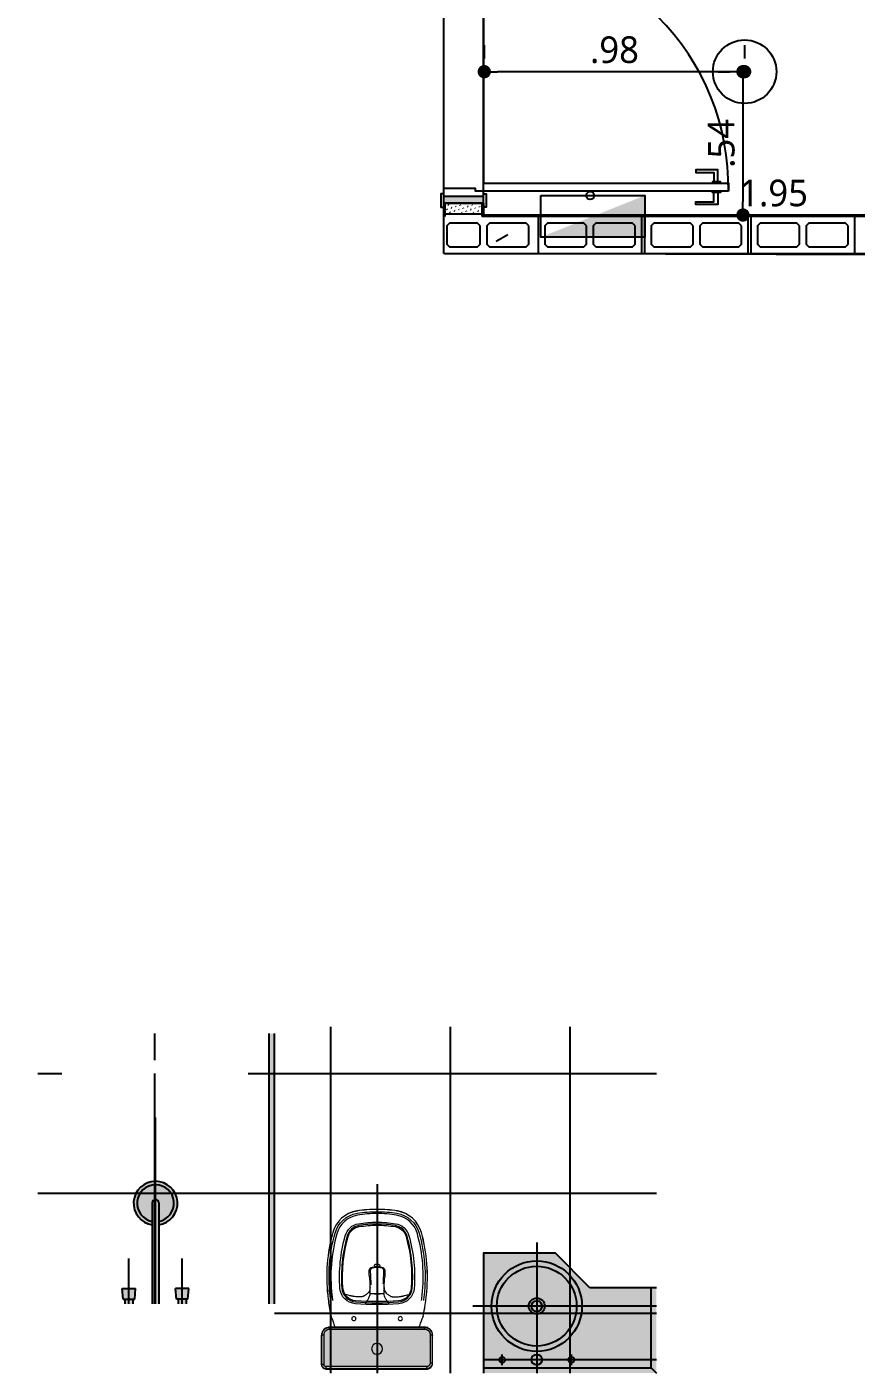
# Model space of a CAD drawing. Header units: millimetres. Extents: x -16.5 to 79.8, y -29.3 to 65.7.
# Drawn here: x 3.36 to 6.47, y -7.97 to -2.92 of the extents above; entities that cross this region are included whole.
import ezdxf

# ---------------------------------------------------------------- set-up
doc = ezdxf.new("R2010")
doc.units = ezdxf.units.MM
doc.header["$LTSCALE"] = 20
doc.header["$PDMODE"] = 35
doc.linetypes.add('HIDDEN', pattern=[0.375, 0.25, -0.125])
for name, color, linetype in [('00 - ARQ-STA - FOLHA', 5, 'Continuous'), ('ARQ-STA - COTAS_ALVENARIA', 1, 'Continuous'), ('ARQ-STA - MOBILIÁRIO_GERAL', 251, 'Continuous'), ('ARQ-STA - PISOS_APARTAMENTOS - BANHEIROS', 8, 'Continuous'), ('ARQ-STA - PORTAS', 4, 'Continuous'), ('ARQ-STA - REVESTIMENTOS', 4, 'Continuous'), ('ARQ-STA - SHAFTS_E_ENCHIMENTOS_NOMENCLATURA', 1, 'Continuous'), ('ELÉTRICA - ARQ-STA - ELÉTRICA', 82, 'Continuous'), ('ESTRUTURA - ARQ-STA - ALVENARIA_ESTRUTURAL', 5, 'Continuous'), ('ESTRUTURA - ARQ-STA - BLOCOS_ESTRUTURAIS', 250, 'Continuous')]:
    doc.layers.add(name, color=color, linetype=linetype)
doc.styles.add('COTAS', font='segoeuil.ttf')
doc.dimstyles.new('ARQ-ALV 1-50', dxfattribs={"dimscale": 0.5, "dimtxt": 0.2, "dimasz": 0.1, "dimexe": 0.1, "dimexo": 0.2, "dimgap": 0.06, "dimtad": 1, "dimzin": 4, "dimdsep": 46, "dimtxsty": 'COTAS', "dimblk": 'DOT', "dimcen": 0.9, "dimadec": 0, "dimazin": 0, "dimtfac": 1, "dimtix": 1, "dimtmove": 1, "dimatfit": 3, "dimldrblk": 'OPEN90', "dimfxl": 1, "dimarcsym": 0})

# ---------------------------------------------------------------- blocks, each defined once
blk = doc.blocks.new('MS - L1A - PRE - TOB - TIPO_1_AO_16 - MOBILIÁRIO - LAYOUT_GERAL')
at = {"layer": 'ARQ-STA - MOBILIÁRIO_GERAL'}
h = blk.add_hatch(color=255, dxfattribs=at)
h.dxf.hatch_style = 1
h.paths.add_polyline_path([(3315.9068, 1263.4963), (3315.8868, 1263.4963), (3315.8868, 1264.5113), (3315.9068, 1264.5113)])
edge = h.paths.add_edge_path()
edge.add_line((3316.3222, 1263.4963), (3316.3465, 1263.4963))
edge.add_line((3316.3465, 1263.4963), (3316.3465, 1263.7925))
edge.add_arc((3316.3343, 1263.8741), 0.0825, 278.4801, 621.5199)
edge.add_line((3316.3222, 1263.7925), (3316.3222, 1263.4963))
h.paths.add_polyline_path([(3316.4193, 1263.4963), (3316.4193, 1263.5137), (3316.4125, 1263.5137), (3316.4097, 1263.5537), (3316.4596, 1263.5537), (3316.4561, 1263.5137), (3316.4493, 1263.5137), (3316.4493, 1263.4963)])
h.paths.add_polyline_path([(3316.2194, 1263.4963), (3316.2494, 1263.4963), (3316.2494, 1263.5137), (3316.2562, 1263.5137), (3316.259, 1263.5537), (3316.2091, 1263.5537), (3316.2126, 1263.5137), (3316.2194, 1263.5137)])
h.paths.add_polyline_path([(3324.4666, 1263.4963), (3324.4466, 1263.4963), (3324.4466, 1264.5113), (3324.4666, 1264.5113)])
h.paths.add_polyline_path([(3324.1041, 1263.4963), (3324.1041, 1263.5137), (3324.0973, 1263.5137), (3324.0945, 1263.5537), (3324.1443, 1263.5537), (3324.1409, 1263.5137), (3324.1341, 1263.5137), (3324.1341, 1263.4963)])
edge = h.paths.add_edge_path()
edge.add_line((3324.0069, 1263.4963), (3324.0313, 1263.4963))
edge.add_line((3324.0313, 1263.4963), (3324.0313, 1263.7925))
edge.add_arc((3324.0191, 1263.8741), 0.0825, 278.4801, 621.5199)
edge.add_line((3324.0069, 1263.7925), (3324.0069, 1263.4963))
h.paths.add_polyline_path([(3323.9041, 1263.4963), (3323.9341, 1263.4963), (3323.9341, 1263.5137), (3323.9409, 1263.5137), (3323.9438, 1263.5537), (3323.8939, 1263.5537), (3323.8973, 1263.5137), (3323.9041, 1263.5137)])
h = blk.add_hatch(color=255, dxfattribs=at)
h.dxf.hatch_style = 1
h.paths.add_polyline_path([(3325.2517, 1263.6863), (3325.2517, 1263.2363), (3325.9016, 1263.2363), (3325.9016, 1263.5563), (3325.6516, 1263.5563), (3325.5216, 1263.6863)])
h = blk.add_hatch(color=255, dxfattribs=at)
h.dxf.hatch_style = 1
h.paths.add_polyline_path([(3324.6432, 1263.3785), (3324.6432, 1263.268, 0.414214), (3324.6599, 1263.2513), (3325.038, 1263.2513, 0.414214), (3325.06, 1263.2733), (3325.06, 1263.3785, 0.414214), (3325.0303, 1263.4082), (3324.6729, 1263.4082, 0.414215)])
at = {"layer": 'ARQ-STA - MOBILIÁRIO_GERAL', "linetype": 'HIDDEN', "ltscale": 0.2}
blk.add_line((3324.0191, 1263.4963), (3324.0191, 1264.1963), dxfattribs=at)
at = {"layer": 'ARQ-STA - MOBILIÁRIO_GERAL'}
for p, q in [((3324.0069, 1263.8763), (3324.0069, 1263.4963)), ((3324.0313, 1263.8763), (3324.0313, 1263.4963)), ((3323.8973, 1263.5137), (3323.8939, 1263.5537)), ((3323.8939, 1263.5537), (3323.9438, 1263.5537)), ((3323.9409, 1263.5137), (3323.9438, 1263.5537)), ((3324.0973, 1263.5137), (3324.0945, 1263.5537)), ((3324.1443, 1263.5537), (3324.0945, 1263.5537)), ((3324.1409, 1263.5137), (3324.1443, 1263.5537)), ((3323.8973, 1263.5137), (3323.9409, 1263.5137)), ((3323.9041, 1263.5137), (3323.9041, 1263.4963)), ((3323.9341, 1263.5137), (3323.9341, 1263.4963)), ((3324.1409, 1263.5137), (3324.0973, 1263.5137)), ((3324.1041, 1263.5137), (3324.1041, 1263.4963)), ((3324.1341, 1263.5137), (3324.1341, 1263.4963))]:
    blk.add_line(p, q, dxfattribs=at)
at = {"layer": 'ARQ-STA - MOBILIÁRIO_GERAL', "linetype": 'Continuous', "lineweight": 18}
blk.add_line((3324.6432, 1263.268), (3324.6432, 1263.3785), dxfattribs=at)
at = {"layer": 'ARQ-STA - MOBILIÁRIO_GERAL', "linetype": 'Continuous', "lineweight": 13}
blk.add_line((3325.038, 1263.2604), (3324.6599, 1263.2604), dxfattribs=at)
at = {"layer": 'ARQ-STA - MOBILIÁRIO_GERAL'}
for points in [[(3324.4466, 1263.4963), (3324.4466, 1264.5113)], [(3324.4666, 1263.4963), (3324.4666, 1264.5114)], [(3325.6516, 1263.5563), (3325.5216, 1263.6863), (3325.2517, 1263.6863), (3325.2517, 1263.2363)], [(3325.2517, 1263.2563), (3325.8816, 1263.2563), (3325.8816, 1263.5563)], [(3325.9016, 1263.5563), (3325.6516, 1263.5563)], [(3325.8816, 1263.2563), (3325.9016, 1263.2363)]]:
    blk.add_lwpolyline(points, dxfattribs=at)
at = {"layer": 'ARQ-STA - MOBILIÁRIO_GERAL', "linetype": 'HIDDEN', "ltscale": 0.2}
for points in [[(3324.8517, 1263.9463), (3324.8517, 1263.2363)], [(3325.4516, 1263.7263), (3325.4516, 1263.2363)], [(3323.9188, 1263.4963), (3323.9188, 1263.6663)], [(3324.1194, 1263.4963), (3324.1194, 1263.6663)], [(3325.9016, 1263.4877), (3325.2116, 1263.4877)], [(3325.9016, 1263.2863), (3325.2517, 1263.2863)]]:
    blk.add_lwpolyline(points, dxfattribs=at)
at = {"layer": 'ARQ-STA - MOBILIÁRIO_GERAL', "linetype": 'Continuous', "lineweight": 18}
for points in [[(3325.0248, 1263.4493, 0.023908), (3325.0347, 1263.5074, 0.002781), (3325.0371, 1263.5283, 0.095237), (3325.0182, 1263.7639, 0.292591), (3324.9278, 1263.8451, 0.040573), (3324.8516, 1263.8513, 0.040573), (3324.7754, 1263.8451, 0.292591), (3324.685, 1263.7639, 0.095237), (3324.6661, 1263.5283)], [(3324.6661, 1263.5283, 0.002781), (3324.6685, 1263.5074, 0.023902), (3324.6784, 1263.4493)], [(3324.6729, 1263.4082, 0.414214), (3324.6432, 1263.3785), (3324.6432, 1263.3785)], [(3324.6599, 1263.2513), (3325.038, 1263.2513, 0.414214), (3325.06, 1263.2733), (3325.06, 1263.3785)]]:
    blk.add_lwpolyline(points, format="xyb", dxfattribs=at)
at = {"layer": 'ARQ-STA - MOBILIÁRIO_GERAL', "linetype": 'Continuous', "lineweight": 13}
for points in [[(3324.9278, 1263.845, 0.040573), (3324.8516, 1263.8512, 0.040573), (3324.7754, 1263.845, 0.292591), (3324.6851, 1263.7639, 0.095237), (3324.6662, 1263.5283, 0.002781), (3324.6686, 1263.5075, 0.024218), (3324.6787, 1263.4486)], [(3325.019, 1263.5093, 0.002781), (3325.0214, 1263.53, 0.095237), (3325.0029, 1263.7597, 0.292591), (3324.9252, 1263.8295, 0.040574), (3324.8516, 1263.8354, 0.040573), (3324.778, 1263.8295, 0.292591), (3324.7002, 1263.7597, 0.095237), (3324.6818, 1263.53, 0.002781), (3324.6842, 1263.5093)], [(3325.0245, 1263.4486, 0.024218), (3325.0346, 1263.5075, 0.002781), (3325.037, 1263.5283, 0.095237), (3325.0181, 1263.7639, 0.292591), (3324.9278, 1263.845)]]:
    blk.add_lwpolyline(points, format="xyb", dxfattribs=at)
at = {"layer": 'ARQ-STA - MOBILIÁRIO_GERAL', "linetype": 'Continuous', "lineweight": 13, "extrusion": (0, 0, -1)}
for points in [[(-3324.6772, 1263.5085, 0.002781), (-3324.6748, 1263.5293, 0.095237), (-3324.6935, 1263.7616, 0.292591), (-3324.7768, 1263.8364, 0.040573), (-3324.8516, 1263.8425, 0.040573), (-3324.9264, 1263.8364, 0.292591), (-3325.0097, 1263.7616)], [(-3325.0097, 1263.7616, 0.095237), (-3325.0284, 1263.5293, 0.002781), (-3325.026, 1263.5085)]]:
    blk.add_lwpolyline(points, format="xyb", dxfattribs=at)
for points in [[(-3324.7318, 1263.7521, 0.291578), (-3324.7821, 1263.7973, 0.04124), (-3324.8516, 1263.8031, 0.041239), (-3324.9211, 1263.7973, 0.291578), (-3324.9714, 1263.7521, 0.08628), (-3324.991, 1263.5545, 0.371727), (-3324.9329, 1263.4964, 0.037032), (-3324.7703, 1263.4964, 0.371727), (-3324.7121, 1263.5545, 0.08628)], [(-3324.7839, 1263.7862, 0.04124), (-3324.8516, 1263.7918, 0.04124), (-3324.9192, 1263.7862, 0.291578), (-3324.9606, 1263.749, 0.08628), (-3324.9798, 1263.5554, 0.371727), (-3324.9321, 1263.5076, 0.037032), (-3324.7711, 1263.5076, 0.371727), (-3324.7234, 1263.5554, 0.08628), (-3324.7426, 1263.749, 0.291578)]]:
    blk.add_lwpolyline(points, format="xyb", close=True, dxfattribs=at)
at = {"layer": 'ARQ-STA - MOBILIÁRIO_GERAL', "linetype": 'Continuous', "lineweight": 13}
blk.add_lwpolyline([(3324.8516, 1263.7959, 0.04124), (3324.7833, 1263.7903, 0.291578), (3324.7386, 1263.7502, 0.08628), (3324.7193, 1263.555, 0.371727), (3324.7708, 1263.5035, 0.037032), (3324.9324, 1263.5035, 0.371727), (3324.9839, 1263.555, 0.08628), (3324.9645, 1263.7502, 0.291578), (3324.9199, 1263.7903, 0.04124)], format="xyb", close=True, dxfattribs=at)
at = {"layer": 'ARQ-STA - MOBILIÁRIO_GERAL', "linetype": 'Continuous', "lineweight": 18, "extrusion": (0, 0, -1)}
blk.add_lwpolyline([(-3324.9321, 1263.5076, 0.037032), (-3324.7711, 1263.5076, 0.371727), (-3324.7234, 1263.5554, 0.08628), (-3324.7426, 1263.749, 0.291578), (-3324.7839, 1263.7862, 0.04124), (-3324.8516, 1263.7917, 0.04124), (-3324.9192, 1263.7862, 0.291578), (-3324.9605, 1263.749, 0.08628), (-3324.9798, 1263.5554, 0.371727)], format="xyb", close=True, dxfattribs=at)
at = {"layer": 'ARQ-STA - MOBILIÁRIO_GERAL', "linetype": 'HIDDEN', "ltscale": 0.1}
for points in [[(3325.3216, 1263.2663), (3325.3216, 1263.3063)], [(3325.5816, 1263.2663), (3325.5816, 1263.3063)]]:
    blk.add_lwpolyline(points, dxfattribs=at)
at = {"layer": 'ARQ-STA - MOBILIÁRIO_GERAL', "linetype": 'HIDDEN', "ltscale": 5}
blk.add_circle((3325.4516, 1263.4877), 0.17, dxfattribs=at)
at = {"layer": 'ARQ-STA - MOBILIÁRIO_GERAL'}
for centre, radius in [((3325.4516, 1263.4877), 0.15), ((3325.4516, 1263.4877), 0.03), ((3325.4516, 1263.4877), 0.02), ((3325.3216, 1263.2863), 0.011), ((3325.4516, 1263.2863), 0.02), ((3325.5816, 1263.2863), 0.011)]:
    blk.add_circle(centre, radius, dxfattribs=at)
at = {"layer": 'ARQ-STA - MOBILIÁRIO_GERAL', "linetype": 'Continuous', "lineweight": 18, "ltscale": 5, "extrusion": (0, 0, -1)}
for centre, radius in [((-3324.7643, 1263.4408), 0.0077), ((-3324.9389, 1263.4408), 0.0077), ((-3324.8516, 1263.3272), 0.0205)]:
    blk.add_circle(centre, radius, dxfattribs=at)
at = {"layer": 'ARQ-STA - MOBILIÁRIO_GERAL'}
for centre, radius, start, end in [((3324.0191, 1263.8741), 0.0825, 278.4801, 261.5199), ((3324.0191, 1263.8741), 0.0693, 280.118, 259.882), ((3324.0191, 1263.8763), 0.0122, 0, 180)]:
    blk.add_arc(centre, radius, start, end, dxfattribs=at)
at = {"layer": 'ARQ-STA - MOBILIÁRIO_GERAL', "linetype": 'Continuous', "lineweight": 18}
for points, knots in [([(3324.8229, 1263.5962), (3324.8226, 1263.6017), (3324.8223, 1263.6073), (3324.822, 1263.6146), (3324.8219, 1263.6165), (3324.8219, 1263.6198), (3324.822, 1263.6212), (3324.8223, 1263.6226), (3324.8224, 1263.6231), (3324.8225, 1263.6235), (3324.8232, 1263.6257), (3324.8241, 1263.6274), (3324.8256, 1263.6297), (3324.8262, 1263.6305), (3324.8276, 1263.6317), (3324.8285, 1263.6322), (3324.8311, 1263.6332), (3324.833, 1263.6337), (3324.8366, 1263.6345), (3324.8385, 1263.6348), (3324.8441, 1263.6354), (3324.8478, 1263.6356), (3324.8516, 1263.6356), (3324.8554, 1263.6356), (3324.8591, 1263.6354), (3324.8647, 1263.6348), (3324.8665, 1263.6345), (3324.8702, 1263.6337), (3324.8721, 1263.6332), (3324.8747, 1263.6322), (3324.8756, 1263.6317), (3324.877, 1263.6305), (3324.8776, 1263.6297), (3324.8791, 1263.6274), (3324.88, 1263.6257), (3324.8807, 1263.6235), (3324.8808, 1263.6231), (3324.8809, 1263.6227), (3324.8811, 1263.6213), (3324.8812, 1263.6198), (3324.8813, 1263.6165), (3324.8812, 1263.6146), (3324.8809, 1263.6073), (3324.8806, 1263.6017), (3324.8803, 1263.5962)], [0, 0, 0, 0, 0.625488, 0.625488, 0.83705, 0.83705, 1, 1, 1, 1.036884, 1.036884, 1.197403, 1.197403, 1.277663, 1.277663, 1.357922, 1.357922, 1.518442, 1.518442, 1.678961, 1.678961, 2, 2, 2, 2.321258, 2.321258, 2.481887, 2.481887, 2.642516, 2.642516, 2.72283, 2.72283, 2.803145, 2.803145, 2.963774, 2.963774, 3, 3, 3, 3.163702, 3.163702, 3.375074, 3.375074, 4, 4, 4, 4]), ([(3324.8516, 1263.6365), (3324.8483, 1263.6365), (3324.8452, 1263.6369), (3324.8412, 1263.6382), (3324.8402, 1263.6392), (3324.8404, 1263.6413), (3324.8414, 1263.6425), (3324.8443, 1263.6439), (3324.8456, 1263.6443), (3324.8484, 1263.6449), (3324.85, 1263.645), (3324.8516, 1263.645), (3324.8532, 1263.645), (3324.8548, 1263.6449), (3324.8576, 1263.6443), (3324.8589, 1263.6439), (3324.8618, 1263.6425), (3324.8628, 1263.6413), (3324.8629, 1263.6392), (3324.862, 1263.6382), (3324.8589, 1263.6372), (3324.8577, 1263.637), (3324.8548, 1263.6366), (3324.8532, 1263.6365), (3324.8516, 1263.6365)], [0, 0, 0, 0, 0.25, 0.25, 0.5, 0.5, 0.75, 0.75, 0.875, 0.875, 1, 1, 1, 1.125, 1.125, 1.25, 1.25, 1.5, 1.5, 1.75, 1.75, 1.875, 1.875, 2, 2, 2, 2]), ([(3324.8229, 1263.5962), (3324.8229, 1263.5959), (3324.823, 1263.5952), (3324.8231, 1263.5939), (3324.8232, 1263.5924), (3324.8233, 1263.5911), (3324.8234, 1263.5896), (3324.8236, 1263.5876), (3324.8238, 1263.5848), (3324.824, 1263.5809), (3324.8243, 1263.5764), (3324.8246, 1263.5713), (3324.8248, 1263.5656), (3324.825, 1263.561), (3324.825, 1263.5582), (3324.8251, 1263.5576)], [0, 0, 0, 0, 0.122166, 0.228254, 0.292014, 0.343386, 0.383563, 0.415842, 0.469217, 0.543866, 0.641871, 0.732487, 0.84014, 0.966447, 1, 1, 1, 1]), ([(3324.8781, 1263.5576), (3324.8781, 1263.5582), (3324.8782, 1263.561), (3324.8784, 1263.5656), (3324.8786, 1263.5713), (3324.8789, 1263.5764), (3324.8792, 1263.5809), (3324.8794, 1263.5848), (3324.8796, 1263.5876), (3324.8798, 1263.5896), (3324.8799, 1263.5911), (3324.88, 1263.5924), (3324.8801, 1263.5939), (3324.8802, 1263.5952), (3324.8803, 1263.5959), (3324.8803, 1263.5962)], [0, 0, 0, 0, 0.033552, 0.159858, 0.26751, 0.358125, 0.456129, 0.530778, 0.584152, 0.61643, 0.656607, 0.707981, 0.771742, 0.87783, 1, 1, 1, 1]), ([(3324.826, 1263.5349), (3324.8285, 1263.5348), (3324.8356, 1263.5345), (3324.8482, 1263.5344), (3324.8628, 1263.5344), (3324.8727, 1263.5347), (3324.8772, 1263.5349)], [0, 0, 0, 0, 0.144584, 0.41997, 0.73818, 1, 1, 1, 1]), ([(3324.6938, 1263.4082), (3324.6927, 1263.4118), (3324.6916, 1263.4154), (3324.6905, 1263.4189), (3324.6905, 1263.4189), (3324.6905, 1263.419), (3324.6905, 1263.419), (3324.6896, 1263.4219), (3324.6887, 1263.4247), (3324.6868, 1263.4302), (3324.6858, 1263.4328), (3324.6849, 1263.4352), (3324.6832, 1263.4394), (3324.6816, 1263.443), (3324.68, 1263.4459), (3324.6795, 1263.4467), (3324.6791, 1263.4476), (3324.6787, 1263.4486), (3324.6785, 1263.4488), (3324.6785, 1263.4491), (3324.6784, 1263.4493)], [0, 0, 0, 0, 0.603492, 0.603492, 0.603492, 0.606371, 0.606371, 0.606371, 1.106371, 1.106371, 1.606371, 1.606371, 1.606371, 2.606371, 2.606371, 2.606371, 3.606371, 3.606371, 3.606371, 4.606371, 4.606371, 4.606371, 4.606371]), ([(3325.0248, 1263.4496), (3325.0248, 1263.4493), (3325.0247, 1263.4489), (3325.0245, 1263.4486), (3325.0241, 1263.4476), (3325.0236, 1263.4467), (3325.0232, 1263.4459), (3325.0216, 1263.443), (3325.02, 1263.4394), (3325.0183, 1263.4352), (3325.0174, 1263.4328), (3325.0164, 1263.4302), (3325.0145, 1263.4248), (3325.0136, 1263.4219), (3325.0127, 1263.419), (3325.0127, 1263.419), (3325.0127, 1263.4189), (3325.0127, 1263.4189), (3325.0116, 1263.4154), (3325.0105, 1263.4118), (3325.0094, 1263.4082)], [0, 0, 0, 0, 1, 1, 1, 2, 2, 2, 3, 3, 3, 3.5, 3.5, 4, 4, 4, 4.001746, 4.001746, 4.001746, 4.606549, 4.606549, 4.606549, 4.606549])]:
    blk.add_open_spline(points, degree=3, knots=knots, dxfattribs=at)
at = {"layer": 'ARQ-STA - MOBILIÁRIO_GERAL', "linetype": 'Continuous', "lineweight": 13}
for points, knots in [([(3324.8751, 1263.5709), (3324.8753, 1263.5778), (3324.8756, 1263.5846), (3324.8763, 1263.5983), (3324.8767, 1263.6051), (3324.877, 1263.6136), (3324.8771, 1263.6153), (3324.8772, 1263.6187), (3324.8772, 1263.6204), (3324.8767, 1263.6237), (3324.876, 1263.6253), (3324.8747, 1263.6275), (3324.8743, 1263.6282), (3324.8734, 1263.6292), (3324.873, 1263.6294), (3324.8723, 1263.6297), (3324.8719, 1263.6299), (3324.8683, 1263.6311), (3324.8649, 1263.6316), (3324.8583, 1263.6323), (3324.8549, 1263.6324), (3324.8516, 1263.6324), (3324.8481, 1263.6324), (3324.8447, 1263.6323), (3324.8395, 1263.6317), (3324.8378, 1263.6315), (3324.8344, 1263.6308), (3324.8327, 1263.6304), (3324.8306, 1263.6296), (3324.8302, 1263.6294), (3324.8295, 1263.629), (3324.8292, 1263.6286), (3324.8284, 1263.6275), (3324.828, 1263.6268), (3324.8268, 1263.6245), (3324.8263, 1263.6227), (3324.826, 1263.6193), (3324.826, 1263.6175), (3324.8261, 1263.614), (3324.8262, 1263.6122), (3324.8266, 1263.6034), (3324.827, 1263.5964), (3324.8277, 1263.5822), (3324.8279, 1263.5752), (3324.8281, 1263.5681)], [0, 0, 0, 0, 0.25, 0.25, 0.5, 0.5, 0.5625, 0.5625, 0.625, 0.625, 0.6875, 0.6875, 0.71875, 0.71875, 0.734375, 0.734375, 0.75, 0.75, 0.875, 0.875, 1, 1, 1, 1.125, 1.125, 1.1875, 1.1875, 1.25, 1.25, 1.265625, 1.265625, 1.28125, 1.28125, 1.3125, 1.3125, 1.375, 1.375, 1.4375, 1.4375, 1.5, 1.5, 1.75, 1.75, 2, 2, 2, 2]), ([(3324.8251, 1263.5573), (3324.8251, 1263.5566), (3324.825, 1263.5542), (3324.8247, 1263.551), (3324.8241, 1263.5479), (3324.8234, 1263.5453), (3324.8215, 1263.5412), (3324.8178, 1263.5367), (3324.813, 1263.5328), (3324.8094, 1263.5302), (3324.8067, 1263.5285), (3324.8043, 1263.5269), (3324.8023, 1263.5256), (3324.8005, 1263.5247), (3324.7987, 1263.524), (3324.7963, 1263.5233), (3324.7938, 1263.5229), (3324.7916, 1263.5228), (3324.7894, 1263.5228), (3324.7866, 1263.5226), (3324.7833, 1263.5223), (3324.7797, 1263.5224), (3324.7742, 1263.5225), (3324.7682, 1263.523), (3324.7631, 1263.5241), (3324.7606, 1263.5246), (3324.7595, 1263.5247), (3324.7585, 1263.5248), (3324.7573, 1263.5251), (3324.7557, 1263.5255), (3324.7537, 1263.5259), (3324.7506, 1263.5266), (3324.7453, 1263.5279), (3324.7381, 1263.5297), (3324.7315, 1263.5313), (3324.7272, 1263.5324), (3324.7254, 1263.533), (3324.7248, 1263.5333)], [0, 0, 0, 0, 0.030875, 0.095015, 0.118974, 0.143248, 0.192299, 0.289403, 0.353192, 0.387981, 0.415891, 0.438984, 0.462113, 0.474117, 0.488267, 0.507828, 0.534004, 0.546266, 0.558162, 0.581656, 0.604823, 0.627768, 0.652776, 0.71022, 0.741145, 0.750149, 0.755834, 0.761737, 0.770269, 0.777559, 0.793144, 0.808435, 0.838403, 0.900158, 0.957468, 0.984918, 1, 1, 1, 1]), ([(3324.806, 1263.4955), (3324.8066, 1263.496), (3324.8081, 1263.4975), (3324.8101, 1263.5002), (3324.8119, 1263.5032), (3324.8132, 1263.5056), (3324.8143, 1263.5079), (3324.8159, 1263.5104), (3324.818, 1263.5134), (3324.8214, 1263.5194), (3324.8241, 1263.5262), (3324.8255, 1263.532), (3324.8259, 1263.534), (3324.826, 1263.5342)], [0, 0, 0, 0, 0.049374, 0.136629, 0.22604, 0.284087, 0.314268, 0.392972, 0.468638, 0.542618, 0.836797, 0.982964, 1, 1, 1, 1]), ([(3324.8772, 1263.5342), (3324.8601, 1263.5335), (3324.843, 1263.5335), (3324.826, 1263.5342), (3324.826, 1263.5347), (3324.826, 1263.5349), (3324.826, 1263.5349)], [0, 0, 0, 0, 1, 1, 1, 2, 2, 2, 2]), ([(3324.8976, 1263.495), (3324.8972, 1263.4954), (3324.8968, 1263.4958), (3324.8949, 1263.4976), (3324.8937, 1263.4993), (3324.8921, 1263.5019), (3324.8916, 1263.5028), (3324.8905, 1263.5047), (3324.89, 1263.5057), (3324.8886, 1263.5084), (3324.8875, 1263.51), (3324.8854, 1263.5132), (3324.8844, 1263.5147), (3324.8819, 1263.5194), (3324.8806, 1263.5225), (3324.8785, 1263.5285), (3324.8778, 1263.5314), (3324.8772, 1263.5342)], [0, 0, 0, 0, 0.030081, 0.030081, 0.151321, 0.151321, 0.211941, 0.211941, 0.272561, 0.272561, 0.393801, 0.393801, 0.515041, 0.515041, 0.75752, 0.75752, 1, 1, 1, 1]), ([(3324.8781, 1263.5573), (3324.8781, 1263.5572), (3324.8781, 1263.557), (3324.8781, 1263.5554), (3324.8782, 1263.554), (3324.8785, 1263.551), (3324.8787, 1263.5495), (3324.8795, 1263.5464), (3324.88, 1263.5449), (3324.882, 1263.5408), (3324.8839, 1263.5384), (3324.8888, 1263.5338), (3324.8918, 1263.5316), (3324.8969, 1263.5282), (3324.8986, 1263.5271), (3324.9014, 1263.5253), (3324.9024, 1263.5248), (3324.9044, 1263.524), (3324.9055, 1263.5237), (3324.9077, 1263.5232), (3324.9089, 1263.523), (3324.9111, 1263.5228), (3324.9122, 1263.5228), (3324.9155, 1263.5227), (3324.9177, 1263.5225), (3324.9222, 1263.5223), (3324.9244, 1263.5224), (3324.9301, 1263.5226), (3324.9332, 1263.5229), (3324.938, 1263.5236), (3324.9396, 1263.5239), (3324.9417, 1263.5244), (3324.9422, 1263.5245), (3324.9433, 1263.5247), (3324.944, 1263.5247), (3324.9451, 1263.5249), (3324.9456, 1263.525), (3324.9463, 1263.5252), (3324.9467, 1263.5253), (3324.9478, 1263.5255), (3324.9487, 1263.5257), (3324.9503, 1263.5261), (3324.951, 1263.5263), (3324.9533, 1263.5268), (3324.9548, 1263.5272), (3324.9622, 1263.529), (3324.9678, 1263.5304), (3324.9736, 1263.5318), (3324.9743, 1263.532), (3324.9755, 1263.5323), (3324.976, 1263.5325), (3324.9771, 1263.5328), (3324.9777, 1263.533), (3324.9783, 1263.5332)], [0, 0, 0, 0, 0.007224, 0.007224, 0.062951, 0.062951, 0.118677, 0.118677, 0.174404, 0.174404, 0.285857, 0.285857, 0.39731, 0.39731, 0.453037, 0.453037, 0.4809, 0.4809, 0.508764, 0.508764, 0.536627, 0.536627, 0.56449, 0.56449, 0.620217, 0.620217, 0.675943, 0.675943, 0.73167, 0.73167, 0.759533, 0.759533, 0.766499, 0.766499, 0.773465, 0.773465, 0.780431, 0.780431, 0.787397, 0.787397, 0.801328, 0.801328, 0.81526, 0.81526, 0.843123, 0.843123, 0.954577, 0.954577, 0.968508, 0.968508, 0.98244, 0.98244, 1, 1, 1, 1]), ([(3325.0589, 1263.2733), (3325.0589, 1263.3086), (3325.059, 1263.3439), (3325.0592, 1263.3785), (3325.0593, 1263.3823), (3325.0585, 1263.3861), (3325.0557, 1263.3931), (3325.0535, 1263.3964), (3325.0482, 1263.4017), (3325.045, 1263.4039), (3325.038, 1263.4069), (3325.0341, 1263.4077), (3325.0303, 1263.4077), (3324.9111, 1263.4077), (3324.792, 1263.4077), (3324.6729, 1263.4077), (3324.6691, 1263.4077), (3324.6653, 1263.4069), (3324.6582, 1263.4039), (3324.655, 1263.4018), (3324.6497, 1263.3964), (3324.6475, 1263.3931), (3324.6447, 1263.3861), (3324.6439, 1263.3823), (3324.6439, 1263.3785), (3324.6442, 1263.3421), (3324.6443, 1263.3051), (3324.6443, 1263.268), (3324.6443, 1263.2639), (3324.646, 1263.2598), (3324.6518, 1263.2541), (3324.6558, 1263.2524), (3324.6599, 1263.2524), (3324.786, 1263.2524), (3324.912, 1263.2524), (3325.038, 1263.2524), (3325.0407, 1263.2524), (3325.0434, 1263.2529), (3325.0485, 1263.255), (3325.0508, 1263.2566), (3325.0566, 1263.2623), (3325.0589, 1263.2677), (3325.0589, 1263.2733)], [0, 0, 0, 0, 1, 1, 1, 1.25, 1.25, 1.5, 1.5, 1.75, 1.75, 2, 2, 2, 3, 3, 3, 3.25, 3.25, 3.5, 3.5, 3.75, 3.75, 4, 4, 4, 5, 5, 5, 5.5, 5.5, 6, 6, 6, 7, 7, 7, 7.25, 7.25, 7.5, 7.5, 8, 8, 8, 8]), ([(3325.038, 1263.2513), (3325.038, 1263.2513), (3325.038, 1263.2513), (3325.038, 1263.2513), (3324.912, 1263.2513), (3324.786, 1263.2513), (3324.6599, 1263.2513), (3324.6599, 1263.2543), (3324.6599, 1263.2573), (3324.6599, 1263.2604), (3324.658, 1263.2604), (3324.656, 1263.2612), (3324.6533, 1263.264), (3324.6525, 1263.266), (3324.6525, 1263.2679), (3324.6525, 1263.3056), (3324.6524, 1263.3432), (3324.6522, 1263.3801), (3324.6521, 1263.3856), (3324.6543, 1263.3911), (3324.6599, 1263.397), (3324.6623, 1263.3986), (3324.6673, 1263.4008), (3324.6701, 1263.4014), (3324.6729, 1263.4014), (3324.792, 1263.4014), (3324.9111, 1263.4014), (3325.0303, 1263.4014), (3325.0303, 1263.4037), (3325.0303, 1263.4059), (3325.0303, 1263.4082), (3325.0303, 1263.4082), (3325.0303, 1263.4082), (3325.0303, 1263.4082)], [0, 0, 0, 0, 1, 1, 1, 2, 2, 2, 3, 3, 3, 3.5, 3.5, 4, 4, 4, 5, 5, 5, 5.5, 5.5, 5.75, 5.75, 6, 6, 6, 7, 7, 7, 8, 8, 8, 9, 9, 9, 9])]:
    blk.add_open_spline(points, degree=3, knots=knots, dxfattribs=at)
at = {"layer": 'ARQ-STA - MOBILIÁRIO_GERAL', "linetype": 'Continuous', "lineweight": 18}
for points, weights, knots in [([(3324.8259, 1263.5349), (3324.8259, 1263.537), (3324.8259, 1263.5392), (3324.8259, 1263.5439), (3324.8259, 1263.5465), (3324.8259, 1263.5511), (3324.8259, 1263.5531), (3324.8259, 1263.5564), (3324.8259, 1263.5577), (3324.8259, 1263.5591), (3324.8259, 1263.56), (3324.8257, 1263.5609), (3324.8252, 1263.5617)], [1, 1, 1, 1, 1, 1, 1, 1, 1, 1, 0.974876993882, 0.974876993882, 1], [0, 0, 0, 0, 0.216819, 0.216819, 0.47788, 0.47788, 0.73894, 0.73894, 1, 1, 1, 1.550807, 1.550807, 1.550807, 1.550807]), ([(3324.878, 1263.5617), (3324.8775, 1263.5609), (3324.8773, 1263.56), (3324.8773, 1263.5591), (3324.8773, 1263.5577), (3324.8773, 1263.5564), (3324.8773, 1263.5531), (3324.8773, 1263.5511), (3324.8773, 1263.5465), (3324.8773, 1263.5439), (3324.8773, 1263.5392), (3324.8773, 1263.537), (3324.8773, 1263.5349)], [1, 0.974876993882, 0.974876993882, 1, 1, 1, 1, 1, 1, 1, 1, 1, 1], [0, 0, 0, 0, 0.550807, 0.550807, 0.550807, 0.811629, 0.811629, 1.072451, 1.072451, 1.333273, 1.333273, 1.550807, 1.550807, 1.550807, 1.550807])]:
    blk.add_rational_spline(points, weights, degree=3, knots=knots, dxfattribs=at)
at = {"layer": 'ARQ-STA - MOBILIÁRIO_GERAL', "linetype": 'Continuous', "lineweight": 13}
blk.add_open_spline([(3324.8772, 1263.5342), (3324.8772, 1263.5347), (3324.8772, 1263.5349), (3324.8772, 1263.5349)], degree=3, dxfattribs=at)
for points, weights, degree, knots in [([(3325.06, 1263.2733), (3325.06, 1263.2733), (3325.06, 1263.2733), (3325.06, 1263.3259), (3325.06, 1263.3785), (3325.06, 1263.3785), (3325.06, 1263.3785), (3325.06, 1263.4082), (3325.0303, 1263.4082), (3324.8516, 1263.4082), (3324.6729, 1263.4082), (3324.6729, 1263.4082), (3324.6729, 1263.4082), (3324.6432, 1263.4082), (3324.6432, 1263.3785), (3324.6436, 1263.3785), (3324.6439, 1263.3785), (3324.6442, 1263.3801), (3324.6522, 1263.3801)], [1, 1, 1, 1, 1, 1, 1, 0.707106781187, 1, 1, 1, 1, 1, 0.707106781187, 1, 1, 1, 0.719106041629, 1], 2, [0, 0, 0, 1, 1, 2, 2, 3, 3, 4.570796, 4.570796, 5.570796, 5.570796, 6.570796, 6.570796, 8.141593, 8.141593, 9.141593, 9.141593, 10.678155, 10.678155, 10.678155]), ([(3324.6525, 1263.2679), (3324.6446, 1263.2679), (3324.6443, 1263.268), (3324.6438, 1263.268), (3324.6432, 1263.268), (3324.6432, 1263.2513), (3324.6599, 1263.2513), (3324.6599, 1263.2513), (3324.6599, 1263.2513), (3324.6432, 1263.2513), (3324.6432, 1263.268), (3324.6432, 1263.268), (3324.6432, 1263.268), (3324.6432, 1263.3233), (3324.6432, 1263.3785)], [1, 0.719339350192, 1, 1, 1, 0.707106781187, 1, 1, 1, 0.707106781187, 1, 1, 1, 1, 1], 2, [0, 0, 0, 1.535891, 1.535891, 2.535891, 2.535891, 4.106687, 4.106687, 5.106687, 5.106687, 6.677484, 6.677484, 7.677484, 7.677484, 8.677484, 8.677484, 8.677484]), ([(3325.051, 1263.3801), (3325.059, 1263.3801), (3325.0592, 1263.3785), (3325.0596, 1263.3785), (3325.06, 1263.3785), (3325.06, 1263.4082), (3325.0303, 1263.4082), (3324.8516, 1263.4082), (3324.6729, 1263.4082), (3324.6729, 1263.4048), (3324.6729, 1263.4014)], [1, 0.719106041629, 1, 1, 1, 0.707106781187, 1, 1, 1, 1, 1], 2, [0, 0, 0, 1.536563, 1.536563, 2.536563, 2.536563, 4.107359, 4.107359, 5.107359, 5.107359, 6.107359, 6.107359, 6.107359]), ([(3325.0303, 1263.4014), (3325.0359, 1263.4014), (3325.0413, 1263.399), (3325.047, 1263.393), (3325.0485, 1263.3907), (3325.0505, 1263.3856), (3325.051, 1263.3829), (3325.051, 1263.3801), (3325.0508, 1263.3449), (3325.0507, 1263.3092), (3325.0507, 1263.2733), (3325.0507, 1263.2699), (3325.0493, 1263.2666), (3325.0446, 1263.2618), (3325.0413, 1263.2604), (3325.038, 1263.2604), (3325.038, 1263.2573), (3325.038, 1263.2543), (3325.038, 1263.2513), (3325.0509, 1263.2513), (3325.06, 1263.2604), (3325.06, 1263.2733), (3325.0596, 1263.2733), (3325.0592, 1263.2733), (3325.0589, 1263.2733), (3325.0587, 1263.2733), (3325.0553, 1263.2733), (3325.0507, 1263.2733)], [1, 1, 1, 1, 1, 1, 1, 1, 1, 1, 1, 1, 1, 1, 1, 1, 1, 1, 1, 0.804737854124, 0.804737854124, 1, 1, 1, 1, 0.812893605766, 0.812893605766, 1], 3, [0, 0, 0, 0, 0.5, 0.5, 0.75, 0.75, 1, 1, 1, 2, 2, 2, 2.5, 2.5, 3, 3, 3, 4, 4, 4, 5.570796, 5.570796, 5.570796, 6.570796, 6.570796, 6.570796, 8.106684, 8.106684, 8.106684, 8.106684])]:
    blk.add_rational_spline(points, weights, degree=degree, knots=knots, dxfattribs=at)
blk = doc.blocks.new('_Dot')
at = {"color": 0, "linetype": 'ByBlock', "lineweight": -2}
blk.add_line((-0.5, 0), (-1, 0), dxfattribs=at)
at = {"color": 0, "linetype": 'ByBlock', "const_width": 0.5}
blk.add_lwpolyline([(-0.25, 0, 1), (0.25, 0, 1)], format="xyb", close=True, dxfattribs=at)
blk = doc.blocks.new('*D550')
at = {"layer": '00 - ARQ-STA - FOLHA', "color": 250, "lineweight": -2}
for p, q in [((5.0778, -2.9866), (5.0778, -3.0366)), ((6.0561, -2.9866), (6.0561, -3.0366)), ((6.0061, -3.0866), (5.1278, -3.0866))]:
    blk.add_line(p, q, dxfattribs=at)
at = {"layer": 'Defpoints', "color": 0}
for p in [(5.0778, -3.0866), (5.0778, -3.0866), (6.0561, -3.0866)]:
    blk.add_point(p, dxfattribs=at)
at = {"layer": '00 - ARQ-STA - FOLHA', "color": 250, "lineweight": -2, "xscale": 0.05, "yscale": 0.05, "zscale": 0.05, "rotation": 180}
blk.add_blockref('_Dot', (5.0778, -3.0866), dxfattribs=at)
at = {"layer": '00 - ARQ-STA - FOLHA', "color": 250, "lineweight": -2, "xscale": 0.05, "yscale": 0.05, "zscale": 0.05}
blk.add_blockref('_Dot', (6.0561, -3.0866), dxfattribs=at)
at = {"layer": '00 - ARQ-STA - FOLHA', "color": 1, "insert": (5.567, -3.0049), "char_height": 0.1, "attachment_point": 5, "style": 'COTAS'}
blk.add_mtext('.98', dxfattribs=at)
blk = doc.blocks.new('_Open90')
at = {"color": 0, "linetype": 'ByBlock', "lineweight": -2}
for p, q in [((0, 0), (-1, 0)), ((-0.5, 0.5), (0, 0)), ((0, 0), (-0.5, -0.5))]:
    blk.add_line(p, q, dxfattribs=at)
blk = doc.blocks.new('*D551')
at = {"layer": '00 - ARQ-STA - FOLHA', "color": 250, "lineweight": -2}
for p, q in [((5.9561, -3.0866), (5.9999, -3.0866)), ((6.0499, -3.1366), (6.0499, -3.575)), ((6.9248, -3.625), (5.9999, -3.625))]:
    blk.add_line(p, q, dxfattribs=at)
at = {"layer": 'Defpoints', "color": 0}
for p in [(6.0561, -3.0866), (6.0499, -3.625), (7.0248, -3.625)]:
    blk.add_point(p, dxfattribs=at)
at = {"layer": '00 - ARQ-STA - FOLHA', "color": 250, "lineweight": -2, "xscale": 0.05, "yscale": 0.05, "zscale": 0.05}
for p, rotation in [((6.0499, -3.0866), 90), ((6.0499, -3.625), 270)]:
    blk.add_blockref('_Dot', p, dxfattribs=dict(at, rotation=rotation))
at = {"layer": '00 - ARQ-STA - FOLHA', "color": 1, "insert": (5.969, -3.3558), "char_height": 0.1, "attachment_point": 5, "rotation": 90, "style": 'COTAS'}
blk.add_mtext('.54', dxfattribs=at)

msp = doc.modelspace()

# ---------------------------------------------------------------- hatches: boundary and pattern name
at = {"layer": 'ARQ-STA - PISOS_APARTAMENTOS - BANHEIROS'}
h = msp.add_hatch(dxfattribs=at)
h.set_pattern_fill('_USER', color=256, scale=0.45, double=1, pattern_type=0)
h.set_pattern_definition([(0, (4.28987, -6.8499), (0, 0.45), []), (90, (4.28987, -6.8499), (-0.45, 3e-17), [])])
h.paths.add_polyline_path([(4.2899, -6.6999), (3.3999, -6.6999), (3.3999, -7.7149), (4.2899, -7.7149)])
h.paths.add_polyline_path([(4.1899, -6.8499), (4.1899, -6.7999), (3.4899, -6.7999), (3.4899, -6.8499)], flags=16)
h = msp.add_hatch(dxfattribs=at)
h.set_pattern_fill('_USER', color=256, scale=0.45, double=1, pattern_type=0)
h.set_pattern_definition([(0, (4.9507, -7.7499), (0, 0.45), []), (90, (4.9507, -7.7499), (-0.45, 3e-17), [])])
h.paths.add_polyline_path([(4.2899, -7.9749), (5.7249, -7.9749), (5.7249, -6.6749), (4.2899, -6.6749)])
at = {"layer": 'ARQ-STA - PORTAS'}
h = msp.add_hatch(color=23, dxfattribs=at)
h.dxf.hatch_style = 1
h.paths.add_polyline_path([(4.9249, -2.595), (5.0749, -2.595), (5.0749, -2.57), (4.9249, -2.57)])
h.paths.add_polyline_path([(5.0749, -3.58), (5.0749, -3.555), (4.9249, -3.555), (4.9249, -3.58)])
at = {"layer": 'ELÉTRICA - ARQ-STA - ELÉTRICA'}
msp.add_hatch(color=256, dxfattribs=at).paths.add_polyline_path([(5.681, -3.5517), (5.2904, -3.708), (5.681, -3.708)])

# ---------------------------------------------------------------- linework, layer by layer
at = {"layer": '00 - ARQ-STA - FOLHA', "color": 251, "true_color": 0x636466}
msp.add_lwpolyline([(5.0749, -2.125), (5.4249, -2.125), (5.4249, -1.775), (8.9749, -1.775), (8.9749, -1.925), (10.7749, -1.925), (10.7748, -5.825), (13.4748, -5.825), (13.4748, -6.825), (7.0248, -6.825), (7.0248, -3.625), (5.0749, -3.625), (5.0749, -2.125)], dxfattribs=at)
at = {"layer": '00 - ARQ-STA - FOLHA', "color": 32, "true_color": 0xcd6928}
msp.add_circle((6.0561, -3.0866), 0.1193, dxfattribs=at)
at = {"layer": 'ARQ-STA - PORTAS', "color": 250, "linetype": 'HIDDEN', "ltscale": 0.25}
for points in [[(4.9249, -2.625), (4.9249, -3.525)], [(5.0749, -2.615), (5.0749, -3.505)]]:
    msp.add_lwpolyline(points, dxfattribs=at)
at = {"layer": 'ARQ-STA - PORTAS'}
for points in [[(5.9559, -3.5), (5.9559, -3.455), (5.8729, -3.455), (5.8729, -3.465), (5.9399, -3.465), (5.9399, -3.5)], [(5.9649, -3.505), (5.9649, -3.5), (5.9349, -3.5), (5.9349, -3.505)], [(5.9649, -3.535), (5.9649, -3.54), (5.9349, -3.54), (5.9349, -3.535)], [(5.9559, -3.54), (5.9559, -3.585), (5.8729, -3.585), (5.8729, -3.575), (5.9399, -3.575), (5.9399, -3.54)]]:
    msp.add_lwpolyline(points, dxfattribs=at)
at = {"layer": 'ARQ-STA - PORTAS', "color": 1}
msp.add_lwpolyline([(5.0749, -3.555), (5.0749, -3.535), (5.0449, -3.535), (5.0449, -3.525), (4.9249, -3.525), (4.9249, -3.555)], dxfattribs=at)
msp.add_lwpolyline([(5.9949, -3.535), (5.0749, -3.535), (5.0749, -3.505), (5.9949, -3.505)], close=True, dxfattribs=at)
at = {"layer": 'ARQ-STA - PORTAS', "color": 2}
for points in [[(4.9249, -3.545), (4.9149, -3.545), (4.9149, -3.595), (4.9249, -3.595)], [(5.0749, -3.545), (5.0849, -3.545), (5.0849, -3.595), (5.0749, -3.595)]]:
    msp.add_lwpolyline(points, dxfattribs=at)
at = {"layer": 'ARQ-STA - PORTAS', "color": 4}
msp.add_lwpolyline([(5.0749, -3.58), (5.0749, -3.555), (4.9249, -3.555), (4.9249, -3.58)], close=True, dxfattribs=at)
at = {"layer": 'ARQ-STA - PORTAS', "color": 250, "linetype": 'HIDDEN', "ltscale": 0.25}
msp.add_arc((5.0899, -3.52), 0.9051, 359.0504, 90.9496, dxfattribs=at)
at = {"layer": 'ARQ-STA - REVESTIMENTOS'}
for p, q in [((4.9249, -3.58), (4.9249, -3.625)), ((5.0699, -3.58), (5.0749, -3.58)), ((5.0749, -3.58), (5.0749, -3.625)), ((4.9249, -3.6201), (4.9249, -3.77)), ((5.0749, -3.625), (7.0248, -3.625)), ((6.8748, -3.775), (4.9249, -3.77))]:
    msp.add_line(p, q, dxfattribs=at)
at = {"layer": 'ARQ-STA - SHAFTS_E_ENCHIMENTOS_NOMENCLATURA', "color": 4}
msp.add_circle((5.4758, -3.5517), 0.015, dxfattribs=at)
at = {"layer": 'ELÉTRICA - ARQ-STA - ELÉTRICA'}
msp.add_lwpolyline([(5.2904, -3.5517), (5.681, -3.5517), (5.681, -3.708), (5.2904, -3.708)], close=True, dxfattribs=at)
at = {"layer": 'ESTRUTURA - ARQ-STA - ALVENARIA_ESTRUTURAL'}
for p, q in [((5.0699, -3.58), (4.9299, -3.58)), ((4.9299, -3.58), (4.9299, -3.63)), ((5.0699, -3.63), (5.0699, -3.58)), ((7.0199, -3.63), (5.0699, -3.63)), ((4.9299, -3.77), (6.8799, -3.77))]:
    msp.add_line(p, q, dxfattribs=at)
at = {"layer": 'ESTRUTURA - ARQ-STA - BLOCOS_ESTRUTURAIS'}
for p, q in [((4.9381, -3.5823), (4.9381, -3.5823)), ((4.9443, -3.5886), (4.9426, -3.5868)), ((4.9609, -3.5831), (4.9591, -3.5813)), ((4.9887, -3.5888), (4.9869, -3.587)), ((5.0055, -3.5834), (5.0037, -3.5817)), ((5.0334, -3.5893), (5.0317, -3.5875)), ((5.0502, -3.584), (5.0484, -3.5822)), ((5.0699, -3.5816), (5.0699, -3.5816)), ((4.9315, -3.62), (4.9315, -3.62)), ((4.939, -3.6053), (4.9372, -3.6036)), ((4.9502, -3.6166), (4.9484, -3.6148)), ((4.9536, -3.62), (4.9536, -3.62)), ((4.9556, -3.5998), (4.9538, -3.5981)), ((4.9668, -3.611), (4.965, -3.6093)), ((4.969, -3.5912), (4.969, -3.5912)), ((4.9721, -3.5943), (4.9704, -3.5925)), ((4.9757, -3.62), (4.9757, -3.62)), ((4.9834, -3.6055), (4.9816, -3.6038)), ((4.9946, -3.6167), (4.9928, -3.615)), ((4.9978, -3.62), (4.9978, -3.62)), ((4.9999, -3.6), (4.9982, -3.5982)), ((5.0112, -3.6112), (5.0094, -3.6095)), ((5.0167, -3.5946), (5.0149, -3.5929)), ((5.0199, -3.62), (5.0199, -3.62)), ((5.0279, -3.6059), (5.0261, -3.6041)), ((5.0309, -3.6088), (5.0309, -3.6088)), ((5.0391, -3.6171), (5.0374, -3.6153)), ((5.042, -3.62), (5.042, -3.62)), ((5.0447, -3.6005), (5.0429, -3.5988)), ((5.0559, -3.6118), (5.0541, -3.61)), ((5.0614, -3.5952), (5.0596, -3.5934)), ((5.0618, -3.6177), (5.0618, -3.6177)), ((5.0641, -3.62), (5.0641, -3.62)), ((5.0699, -3.6037), (5.0699, -3.6037)), ((5.1662, -3.7), (5.1229, -3.725))]:
    msp.add_line(p, q, dxfattribs=at)
for points in [[(5.0699, -3.62), (5.0699, -3.58), (4.9299, -3.58), (4.9299, -3.62), (5.0699, -3.62)], [(5.6699, -3.63), (5.2799, -3.63), (5.2799, -3.77), (5.6699, -3.77), (5.6699, -3.63)], [(6.0699, -3.63), (5.6799, -3.63), (5.6799, -3.77), (6.0699, -3.77), (6.0699, -3.63)], [(6.4699, -3.63), (6.0799, -3.63), (6.0799, -3.77), (6.4699, -3.77), (6.4699, -3.63)], [(5.0624, -3.665), (5.0524, -3.655), (4.9474, -3.655), (4.9374, -3.665), (4.9374, -3.735), (4.9474, -3.745), (5.0524, -3.745), (5.0624, -3.735), (5.0624, -3.665)], [(5.2449, -3.665), (5.2349, -3.655), (5.0974, -3.655), (5.0874, -3.665), (5.0874, -3.735), (5.0974, -3.745), (5.2349, -3.745), (5.2449, -3.735), (5.2449, -3.665)], [(5.4624, -3.665), (5.4524, -3.655), (5.3149, -3.655), (5.3049, -3.665), (5.3049, -3.735), (5.3149, -3.745), (5.4524, -3.745), (5.4624, -3.735), (5.4624, -3.665)], [(5.6449, -3.665), (5.6349, -3.655), (5.4974, -3.655), (5.4874, -3.665), (5.4874, -3.735), (5.4974, -3.745), (5.6349, -3.745), (5.6449, -3.735), (5.6449, -3.665)], [(5.8624, -3.665), (5.8524, -3.655), (5.7149, -3.655), (5.7049, -3.665), (5.7049, -3.735), (5.7149, -3.745), (5.8524, -3.745), (5.8624, -3.735), (5.8624, -3.665)], [(6.0449, -3.665), (6.0349, -3.655), (5.8974, -3.655), (5.8874, -3.665), (5.8874, -3.735), (5.8974, -3.745), (6.0349, -3.745), (6.0449, -3.735), (6.0449, -3.665)], [(6.2624, -3.665), (6.2524, -3.655), (6.1149, -3.655), (6.1049, -3.665), (6.1049, -3.735), (6.1149, -3.745), (6.2524, -3.745), (6.2624, -3.735), (6.2624, -3.665)], [(6.4449, -3.665), (6.4349, -3.655), (6.2974, -3.655), (6.2874, -3.665), (6.2874, -3.735), (6.2974, -3.745), (6.4349, -3.745), (6.4449, -3.735), (6.4449, -3.665)]]:
    msp.add_lwpolyline(points, dxfattribs=at)

# ---------------------------------------------------------------- block references
at = {"layer": 'ARQ-STA - MOBILIÁRIO_GERAL', "color": 251, "true_color": 0x636466}
msp.add_blockref('MS - L1A - PRE - TOB - TIPO_1_AO_16 - MOBILIÁRIO - LAYOUT_GERAL', (-3320.1767, -1271.2112), dxfattribs=at)

# ---------------------------------------------------------------- texts
at = {"layer": 'ARQ-STA - COTAS_ALVENARIA', "color": 1, "insert": (6.1649, -3.543), "char_height": 0.1, "attachment_point": 5, "style": 'COTAS'}
msp.add_mtext('1.95', dxfattribs=at)

# ---------------------------------------------------------------- dimensions: what is measured, and where the dimension line sits
at = {"layer": '00 - ARQ-STA - FOLHA', "color": 6}
dim = msp.add_linear_dim(base=(5.0778, -3.0866), p1=(6.0561, -3.0866), p2=(5.0778, -3.0866), dimstyle='ARQ-ALV 1-50', override={"dimarcsym": 2}, dxfattribs=at)
dim.commit()
dim.dimension.update_dxf_attribs({"geometry": '*D550', "text_midpoint": (5.567, -3.0049)})
dim = msp.add_linear_dim(base=(6.0499, -3.625), p1=(6.0561, -3.0866), p2=(7.0248, -3.625), angle=90, dimstyle='ARQ-ALV 1-50', override={"dimarcsym": 2}, dxfattribs=at)
dim.commit()
dim.dimension.update_dxf_attribs({"geometry": '*D551', "text_midpoint": (5.969, -3.3558)})

doc.saveas('drawing.dxf')
